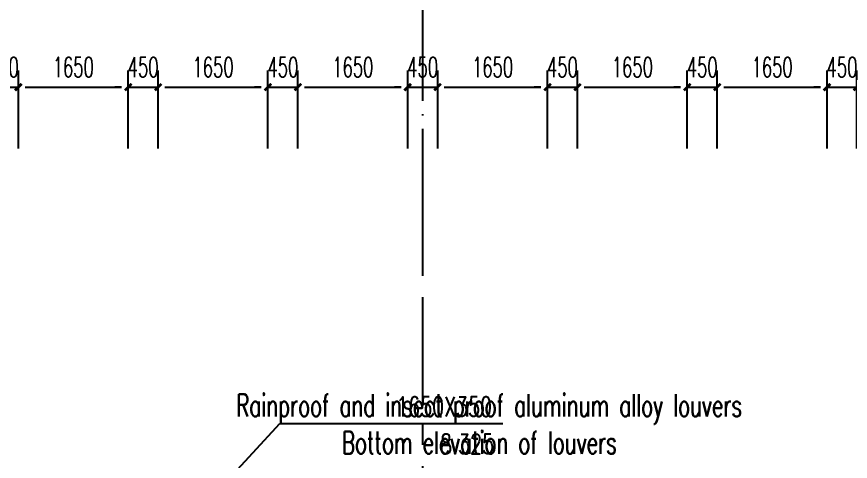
# Model space of a CAD drawing. Extents: x 824790 to 994147, y 4290613 to 4374713.
# Drawn here: x 871010 to 883535, y 4348889 to 4355572 of the extents above; entities that cross this region are included whole.
import ezdxf

# ---------------------------------------------------------------- set-up
doc = ezdxf.new("R2010")
doc.units = 0
doc.header["$LTSCALE"] = 1000
doc.header["$MEASUREMENT"] = 0
for name, pattern in [('ACAD_ISO08W100', [36, 24, -3, 6, -3]), ('CENTER', [50.8, 31.75, -6.35, 6.35, -6.35]), ('DOTE', [2.42, 2, -0.2, 0.02, -0.2])]:
    doc.linetypes.add(name, pattern=pattern)
doc.layers.get('0').update_dxf_attribs({"color": 255, "linetype": 'CONTINUOUS'})
for name, color, linetype in [('A-AXIS', 3, 'CONTINUOUS'), ('A-DIM', 201, 'CONTINUOUS'), ('A-DOTE', 8, 'ACAD_ISO08W100'), ('A-NOTE', 150, 'CONTINUOUS'), ('DOTE', 17, 'DOTE'), ('PUB_TEXT', 7, 'CONTINUOUS')]:
    doc.layers.add(name, color=color, linetype=linetype)
doc.styles.add('_TCH_DIM', font='SIMPLEX', dxfattribs={"bigfont": 'GBCBIG'})
doc.styles.add('DIM_FONT', font='SIMPLEX.shx', dxfattribs={"width": 0.6, "bigfont": 'GBCBIG.shx'})
doc.styles.add('TONGJI-FONT', font='simplex.shx')
doc.dimstyles.new('DIM100', dxfattribs={"dimscale": 100, "dimtxt": 3, "dimasz": 0.01, "dimexe": 1, "dimexo": 1, "dimgap": 1, "dimtad": 1, "dimdec": 0, "dimtxsty": 'DIM_FONT', "dimblk1": 'h-_DIMX', "dimblk2": 'h-_DIMX', "dimsah": 1, "dimcen": 0.01, "dimclrd": 256, "dimclre": 256, "dimclrt": 7, "dimadec": 3, "dimazin": 3, "dimtfac": 1, "dimtdec": 0, "dimtix": 1, "dimtmove": 2, "dimatfit": 3, "dimldrblk": 'h-_DIMX', "dimtzin": 5, "dimarcsym": 0})
doc.dimstyles.new('DIMN', dxfattribs={"dimtxt": 300, "dimasz": 100, "dimexe": 250, "dimexo": 300, "dimgap": 150, "dimtad": 1, "dimdec": 0, "dimtxsty": 'DIM_FONT', "dimblk": 'h-_ArchTick', "dimcen": 2.5, "dimclrt": 7, "dimazin": 2, "dimtfac": 1, "dimtdec": 0, "dimtix": 1, "dimtmove": 2, "dimatfit": 3, "dimarcsym": 0})

# ---------------------------------------------------------------- blocks, each defined once
blk = doc.blocks.new('h-_DIMX')
blk.add_line((-150, 0), (150, 0))
at = {"const_width": 50}
blk.add_lwpolyline([(-70, -70), (70, 70)], dxfattribs=at)
blk = doc.blocks.new('h-_ArchTick')
at = {"color": 0, "linetype": 'ByBlock', "const_width": 0.4}
blk.add_lwpolyline([(-0.5, -0.5), (0.5, 0.5)], dxfattribs=at)
blk = doc.blocks.new('*D398')
at = {"layer": 'A-DIM', "color": 0, "lineweight": -2, "transparency": 16777216}
for p, q in [((883185, 4353589), (883185, 4354763)), ((883635, 4353589), (883635, 4354763)), ((883085, 4354513), (882985, 4354513)), ((883185, 4354513), (883635, 4354513)), ((883735, 4354513), (883835, 4354513))]:
    blk.add_line(p, q, dxfattribs=at)
at = {"layer": 'A-DIM', "color": 0, "lineweight": -2, "transparency": 16777216, "xscale": 100, "yscale": 100, "zscale": 100}
blk.add_blockref('h-_ArchTick', (883185, 4354513), dxfattribs=at)
at = {"layer": 'A-DIM', "color": 0, "lineweight": -2, "transparency": 16777216, "xscale": 100, "yscale": 100, "zscale": 100, "rotation": 180}
blk.add_blockref('h-_ArchTick', (883635, 4354513), dxfattribs=at)
at = {"layer": 'A-DIM', "color": 7, "transparency": 16777216, "insert": (883410, 4354813), "char_height": 300, "attachment_point": 5, "style": 'DIM_FONT'}
blk.add_mtext('\\A1;450', dxfattribs=at)
blk = doc.blocks.new('*D399')
at = {"layer": 'A-DIM', "color": 0, "lineweight": -2, "transparency": 16777216}
for p, q in [((881535, 4353589), (881535, 4354763)), ((883185, 4353589), (883185, 4354763)), ((881635, 4354513), (883085, 4354513))]:
    blk.add_line(p, q, dxfattribs=at)
at = {"layer": 'A-DIM', "color": 0, "lineweight": -2, "transparency": 16777216, "xscale": 100, "yscale": 100, "zscale": 100, "rotation": 180}
blk.add_blockref('h-_ArchTick', (881535, 4354513), dxfattribs=at)
at = {"layer": 'A-DIM', "color": 0, "lineweight": -2, "transparency": 16777216, "xscale": 100, "yscale": 100, "zscale": 100}
blk.add_blockref('h-_ArchTick', (883185, 4354513), dxfattribs=at)
at = {"layer": 'A-DIM', "color": 7, "transparency": 16777216, "insert": (882360, 4354813), "char_height": 300, "attachment_point": 5, "style": 'DIM_FONT'}
blk.add_mtext('\\A1;1650', dxfattribs=at)
blk = doc.blocks.new('*D400')
at = {"layer": 'A-DIM', "color": 0, "lineweight": -2, "transparency": 16777216}
for p, q in [((881085, 4353589), (881085, 4354763)), ((881535, 4353589), (881535, 4354763)), ((880985, 4354513), (880885, 4354513)), ((881085, 4354513), (881535, 4354513)), ((881635, 4354513), (881735, 4354513))]:
    blk.add_line(p, q, dxfattribs=at)
at = {"layer": 'A-DIM', "color": 0, "lineweight": -2, "transparency": 16777216, "xscale": 100, "yscale": 100, "zscale": 100}
blk.add_blockref('h-_ArchTick', (881085, 4354513), dxfattribs=at)
at = {"layer": 'A-DIM', "color": 0, "lineweight": -2, "transparency": 16777216, "xscale": 100, "yscale": 100, "zscale": 100, "rotation": 180}
blk.add_blockref('h-_ArchTick', (881535, 4354513), dxfattribs=at)
at = {"layer": 'A-DIM', "color": 7, "transparency": 16777216, "insert": (881310, 4354813), "char_height": 300, "attachment_point": 5, "style": 'DIM_FONT'}
blk.add_mtext('\\A1;450', dxfattribs=at)
blk = doc.blocks.new('*D401')
at = {"layer": 'A-DIM', "color": 0, "lineweight": -2, "transparency": 16777216}
for p, q in [((879435, 4353589), (879435, 4354763)), ((881085, 4353589), (881085, 4354763)), ((879535, 4354513), (880985, 4354513))]:
    blk.add_line(p, q, dxfattribs=at)
at = {"layer": 'A-DIM', "color": 0, "lineweight": -2, "transparency": 16777216, "xscale": 100, "yscale": 100, "zscale": 100, "rotation": 180}
blk.add_blockref('h-_ArchTick', (879435, 4354513), dxfattribs=at)
at = {"layer": 'A-DIM', "color": 0, "lineweight": -2, "transparency": 16777216, "xscale": 100, "yscale": 100, "zscale": 100}
blk.add_blockref('h-_ArchTick', (881085, 4354513), dxfattribs=at)
at = {"layer": 'A-DIM', "color": 7, "transparency": 16777216, "insert": (880260, 4354813), "char_height": 300, "attachment_point": 5, "style": 'DIM_FONT'}
blk.add_mtext('\\A1;1650', dxfattribs=at)
blk = doc.blocks.new('*D402')
at = {"layer": 'A-DIM', "color": 0, "lineweight": -2, "transparency": 16777216}
for p, q in [((878985, 4353589), (878985, 4354763)), ((879435, 4353589), (879435, 4354763)), ((878885, 4354513), (878785, 4354513)), ((878985, 4354513), (879435, 4354513)), ((879535, 4354513), (879635, 4354513))]:
    blk.add_line(p, q, dxfattribs=at)
at = {"layer": 'A-DIM', "color": 0, "lineweight": -2, "transparency": 16777216, "xscale": 100, "yscale": 100, "zscale": 100}
blk.add_blockref('h-_ArchTick', (878985, 4354513), dxfattribs=at)
at = {"layer": 'A-DIM', "color": 0, "lineweight": -2, "transparency": 16777216, "xscale": 100, "yscale": 100, "zscale": 100, "rotation": 180}
blk.add_blockref('h-_ArchTick', (879435, 4354513), dxfattribs=at)
at = {"layer": 'A-DIM', "color": 7, "transparency": 16777216, "insert": (879210, 4354813), "char_height": 300, "attachment_point": 5, "style": 'DIM_FONT'}
blk.add_mtext('\\A1;450', dxfattribs=at)
blk = doc.blocks.new('*D403')
at = {"layer": 'A-DIM', "color": 0, "lineweight": -2, "transparency": 16777216}
for p, q in [((877335, 4353589), (877335, 4354763)), ((878985, 4353589), (878985, 4354763)), ((877435, 4354513), (878885, 4354513))]:
    blk.add_line(p, q, dxfattribs=at)
at = {"layer": 'A-DIM', "color": 0, "lineweight": -2, "transparency": 16777216, "xscale": 100, "yscale": 100, "zscale": 100, "rotation": 180}
blk.add_blockref('h-_ArchTick', (877335, 4354513), dxfattribs=at)
at = {"layer": 'A-DIM', "color": 0, "lineweight": -2, "transparency": 16777216, "xscale": 100, "yscale": 100, "zscale": 100}
blk.add_blockref('h-_ArchTick', (878985, 4354513), dxfattribs=at)
at = {"layer": 'A-DIM', "color": 7, "transparency": 16777216, "insert": (878160, 4354813), "char_height": 300, "attachment_point": 5, "style": 'DIM_FONT'}
blk.add_mtext('\\A1;1650', dxfattribs=at)
blk = doc.blocks.new('*D404')
at = {"layer": 'A-DIM', "color": 0, "lineweight": -2, "transparency": 16777216}
for p, q in [((876885, 4353589), (876885, 4354763)), ((877335, 4353589), (877335, 4354763)), ((876785, 4354513), (876685, 4354513)), ((876885, 4354513), (877335, 4354513)), ((877435, 4354513), (877535, 4354513))]:
    blk.add_line(p, q, dxfattribs=at)
at = {"layer": 'A-DIM', "color": 0, "lineweight": -2, "transparency": 16777216, "xscale": 100, "yscale": 100, "zscale": 100}
blk.add_blockref('h-_ArchTick', (876885, 4354513), dxfattribs=at)
at = {"layer": 'A-DIM', "color": 0, "lineweight": -2, "transparency": 16777216, "xscale": 100, "yscale": 100, "zscale": 100, "rotation": 180}
blk.add_blockref('h-_ArchTick', (877335, 4354513), dxfattribs=at)
at = {"layer": 'A-DIM', "color": 7, "transparency": 16777216, "insert": (877110, 4354813), "char_height": 300, "attachment_point": 5, "style": 'DIM_FONT'}
blk.add_mtext('\\A1;450', dxfattribs=at)
blk = doc.blocks.new('*D405')
at = {"layer": 'A-DIM', "color": 0, "lineweight": -2, "transparency": 16777216}
for p, q in [((875235, 4353589), (875235, 4354763)), ((876885, 4353589), (876885, 4354763)), ((875335, 4354513), (876785, 4354513))]:
    blk.add_line(p, q, dxfattribs=at)
at = {"layer": 'A-DIM', "color": 0, "lineweight": -2, "transparency": 16777216, "xscale": 100, "yscale": 100, "zscale": 100, "rotation": 180}
blk.add_blockref('h-_ArchTick', (875235, 4354513), dxfattribs=at)
at = {"layer": 'A-DIM', "color": 0, "lineweight": -2, "transparency": 16777216, "xscale": 100, "yscale": 100, "zscale": 100}
blk.add_blockref('h-_ArchTick', (876885, 4354513), dxfattribs=at)
at = {"layer": 'A-DIM', "color": 7, "transparency": 16777216, "insert": (876060, 4354813), "char_height": 300, "attachment_point": 5, "style": 'DIM_FONT'}
blk.add_mtext('\\A1;1650', dxfattribs=at)
blk = doc.blocks.new('*D406')
at = {"layer": 'A-DIM', "color": 0, "lineweight": -2, "transparency": 16777216}
for p, q in [((874785, 4353589), (874785, 4354763)), ((875235, 4353589), (875235, 4354763)), ((874685, 4354513), (874585, 4354513)), ((874785, 4354513), (875235, 4354513)), ((875335, 4354513), (875435, 4354513))]:
    blk.add_line(p, q, dxfattribs=at)
at = {"layer": 'A-DIM', "color": 0, "lineweight": -2, "transparency": 16777216, "xscale": 100, "yscale": 100, "zscale": 100}
blk.add_blockref('h-_ArchTick', (874785, 4354513), dxfattribs=at)
at = {"layer": 'A-DIM', "color": 0, "lineweight": -2, "transparency": 16777216, "xscale": 100, "yscale": 100, "zscale": 100, "rotation": 180}
blk.add_blockref('h-_ArchTick', (875235, 4354513), dxfattribs=at)
at = {"layer": 'A-DIM', "color": 7, "transparency": 16777216, "insert": (875010, 4354813), "char_height": 300, "attachment_point": 5, "style": 'DIM_FONT'}
blk.add_mtext('\\A1;450', dxfattribs=at)
blk = doc.blocks.new('*D407')
at = {"layer": 'A-DIM', "color": 0, "lineweight": -2, "transparency": 16777216}
for p, q in [((873135, 4353589), (873135, 4354763)), ((874785, 4353589), (874785, 4354763)), ((873235, 4354513), (874685, 4354513))]:
    blk.add_line(p, q, dxfattribs=at)
at = {"layer": 'A-DIM', "color": 0, "lineweight": -2, "transparency": 16777216, "xscale": 100, "yscale": 100, "zscale": 100, "rotation": 180}
blk.add_blockref('h-_ArchTick', (873135, 4354513), dxfattribs=at)
at = {"layer": 'A-DIM', "color": 0, "lineweight": -2, "transparency": 16777216, "xscale": 100, "yscale": 100, "zscale": 100}
blk.add_blockref('h-_ArchTick', (874785, 4354513), dxfattribs=at)
at = {"layer": 'A-DIM', "color": 7, "transparency": 16777216, "insert": (873960, 4354813), "char_height": 300, "attachment_point": 5, "style": 'DIM_FONT'}
blk.add_mtext('\\A1;1650', dxfattribs=at)
blk = doc.blocks.new('*D408')
at = {"layer": 'A-DIM', "color": 0, "lineweight": -2, "transparency": 16777216}
for p, q in [((872685, 4353589), (872685, 4354763)), ((873135, 4353589), (873135, 4354763)), ((872585, 4354513), (872485, 4354513)), ((872685, 4354513), (873135, 4354513)), ((873235, 4354513), (873335, 4354513))]:
    blk.add_line(p, q, dxfattribs=at)
at = {"layer": 'A-DIM', "color": 0, "lineweight": -2, "transparency": 16777216, "xscale": 100, "yscale": 100, "zscale": 100}
blk.add_blockref('h-_ArchTick', (872685, 4354513), dxfattribs=at)
at = {"layer": 'A-DIM', "color": 0, "lineweight": -2, "transparency": 16777216, "xscale": 100, "yscale": 100, "zscale": 100, "rotation": 180}
blk.add_blockref('h-_ArchTick', (873135, 4354513), dxfattribs=at)
at = {"layer": 'A-DIM', "color": 7, "transparency": 16777216, "insert": (872910, 4354813), "char_height": 300, "attachment_point": 5, "style": 'DIM_FONT'}
blk.add_mtext('\\A1;450', dxfattribs=at)
blk = doc.blocks.new('*D409')
at = {"layer": 'A-DIM', "color": 0, "lineweight": -2, "transparency": 16777216}
for p, q in [((871035, 4353589), (871035, 4354763)), ((872685, 4353589), (872685, 4354763)), ((871135, 4354513), (872585, 4354513))]:
    blk.add_line(p, q, dxfattribs=at)
at = {"layer": 'A-DIM', "color": 0, "lineweight": -2, "transparency": 16777216, "xscale": 100, "yscale": 100, "zscale": 100, "rotation": 180}
blk.add_blockref('h-_ArchTick', (871035, 4354513), dxfattribs=at)
at = {"layer": 'A-DIM', "color": 0, "lineweight": -2, "transparency": 16777216, "xscale": 100, "yscale": 100, "zscale": 100}
blk.add_blockref('h-_ArchTick', (872685, 4354513), dxfattribs=at)
at = {"layer": 'A-DIM', "color": 7, "transparency": 16777216, "insert": (871860, 4354813), "char_height": 300, "attachment_point": 5, "style": 'DIM_FONT'}
blk.add_mtext('\\A1;1650', dxfattribs=at)
blk = doc.blocks.new('*D410')
at = {"layer": 'A-DIM', "color": 0, "lineweight": -2, "transparency": 16777216}
for p, q in [((870585, 4353589), (870585, 4354763)), ((871035, 4353589), (871035, 4354763)), ((870485, 4354513), (870385, 4354513)), ((870585, 4354513), (871035, 4354513)), ((871135, 4354513), (871235, 4354513))]:
    blk.add_line(p, q, dxfattribs=at)
at = {"layer": 'A-DIM', "color": 0, "lineweight": -2, "transparency": 16777216, "xscale": 100, "yscale": 100, "zscale": 100}
blk.add_blockref('h-_ArchTick', (870585, 4354513), dxfattribs=at)
at = {"layer": 'A-DIM', "color": 0, "lineweight": -2, "transparency": 16777216, "xscale": 100, "yscale": 100, "zscale": 100, "rotation": 180}
blk.add_blockref('h-_ArchTick', (871035, 4354513), dxfattribs=at)
at = {"layer": 'A-DIM', "color": 7, "transparency": 16777216, "insert": (870810, 4354813), "char_height": 300, "attachment_point": 5, "style": 'DIM_FONT'}
blk.add_mtext('\\A1;450', dxfattribs=at)
blk = doc.blocks.new('h-wrt')
at = {"layer": 'A-DOTE', "linetype": 'CENTER', "ltscale": 0.05}
blk.add_line((-2563528.9, -1784214.6), (-2563528.9, -1744636.2), dxfattribs=at)
at = {"layer": 'A-AXIS'}
for base, p1, p2 in [((-2487228.9, -1740710.9), (-2600528.9, -1746536.2), (-2487228.9, -1746636.2)), ((-2563528.9, -1742310.9), (-2571928.9, -1746636.2), (-2563528.9, -1746636.2)), ((-2555128.9, -1742310.9), (-2563528.9, -1746636.2), (-2555128.9, -1746636.2))]:
    blk.add_linear_dim(base=base, p1=p1, p2=p2, dimstyle='DIM100', dxfattribs=at).render()

msp = doc.modelspace()

# ---------------------------------------------------------------- linework, layer by layer
at = {"layer": 'A-NOTE'}
for p, q in [((873981.7, 4348395.4), (874964.6, 4349456.5)), ((874964.6, 4349456.5), (878316.1, 4349456.5))]:
    msp.add_line(p, q, dxfattribs=at)

# ---------------------------------------------------------------- block references
at = {"layer": 'DOTE'}
msp.add_blockref('h-wrt', (3440638.8, 6098424.3), dxfattribs=at)

# ---------------------------------------------------------------- texts
at = {"layer": 'PUB_TEXT'}
for s, height, style, width, p in [('Rainproof and insect proof aluminum alloy louvers', 337.589, 'TONGJI-FONT', 0.65, (874309.4, 4349561.5)), ('1650X350', 297.5, '_TCH_DIM', 0.705882, (876711.1, 4349561.5)), ('Bottom elevation of louvers', 337.589, 'TONGJI-FONT', 0.65, (875896.7, 4349001.5)), ('8.325', 297.5, '_TCH_DIM', 0.705882, (877371.1, 4349001.5))]:
    msp.add_text(s, height=height, dxfattribs=dict(at, style=style, width=width)).set_placement(p)

# ---------------------------------------------------------------- dimensions: what is measured, and where the dimension line sits
at = {"layer": 'A-DIM'}
for p1, p2, picture, middle in [((870584.9, 4353289.1), (871034.9, 4353289.1), '*D410', (870809.9, 4354813.4)), ((871034.9, 4353289.1), (872684.9, 4353289.1), '*D409', (871859.9, 4354813.4)), ((872684.9, 4353289.1), (873134.9, 4353289.1), '*D408', (872909.9, 4354813.4)), ((873134.9, 4353289.1), (874784.9, 4353289.1), '*D407', (873959.9, 4354813.4)), ((874784.9, 4353289.1), (875234.9, 4353289.1), '*D406', (875009.9, 4354813.4)), ((875234.9, 4353289.1), (876884.9, 4353289.1), '*D405', (876059.9, 4354813.4)), ((876884.9, 4353289.1), (877334.9, 4353289.1), '*D404', (877109.9, 4354813.4)), ((877334.9, 4353289.1), (878984.9, 4353289.1), '*D403', (878159.9, 4354813.4)), ((878984.9, 4353289.1), (879434.9, 4353289.1), '*D402', (879209.9, 4354813.4)), ((879434.9, 4353289.1), (881084.9, 4353289.1), '*D401', (880259.9, 4354813.4)), ((881084.9, 4353289.1), (881534.9, 4353289.1), '*D400', (881309.9, 4354813.4)), ((881534.9, 4353289.1), (883184.9, 4353289.1), '*D399', (882359.9, 4354813.4)), ((883184.9, 4353289.1), (883634.9, 4353289.1), '*D398', (883409.9, 4354813.4))]:
    dim = msp.add_aligned_dim(p1=p1, p2=p2, distance=1224.3, dimstyle='DIMN', dxfattribs=at)
    dim.commit()
    dim.dimension.update_dxf_attribs({"geometry": picture, "text_midpoint": middle})

doc.saveas('drawing.dxf')
